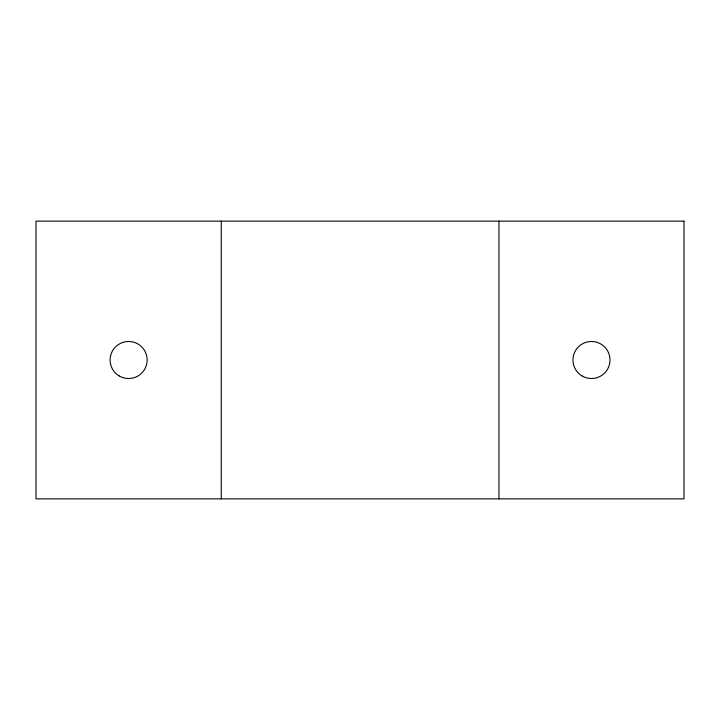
<?xml version="1.0" encoding="UTF-8"?>
<svg xmlns="http://www.w3.org/2000/svg" width="720" height="720" viewBox="0 0 720 720"><rect width="100%" height="100%" fill="white"/><g stroke="black" fill="none" stroke-linecap="round" stroke-linejoin="round"><path stroke-width="1.08" d="M498.969 221.139L498.969 498.861M221.256 221.139L221.256 498.861M684 221.139L36 221.139L36 498.861L684 498.861L684 221.139M119.367 376.038A18.513 18.513 0 0 0 147.141 360A18.513 18.513 0 0 0 119.367 343.962A18.513 18.513 0 0 0 119.367 376.038M582.228 376.038A18.513 18.513 0 0 0 610.002 360A18.513 18.513 0 0 0 582.228 343.962A18.513 18.513 0 0 0 582.228 376.038"/></g></svg>
